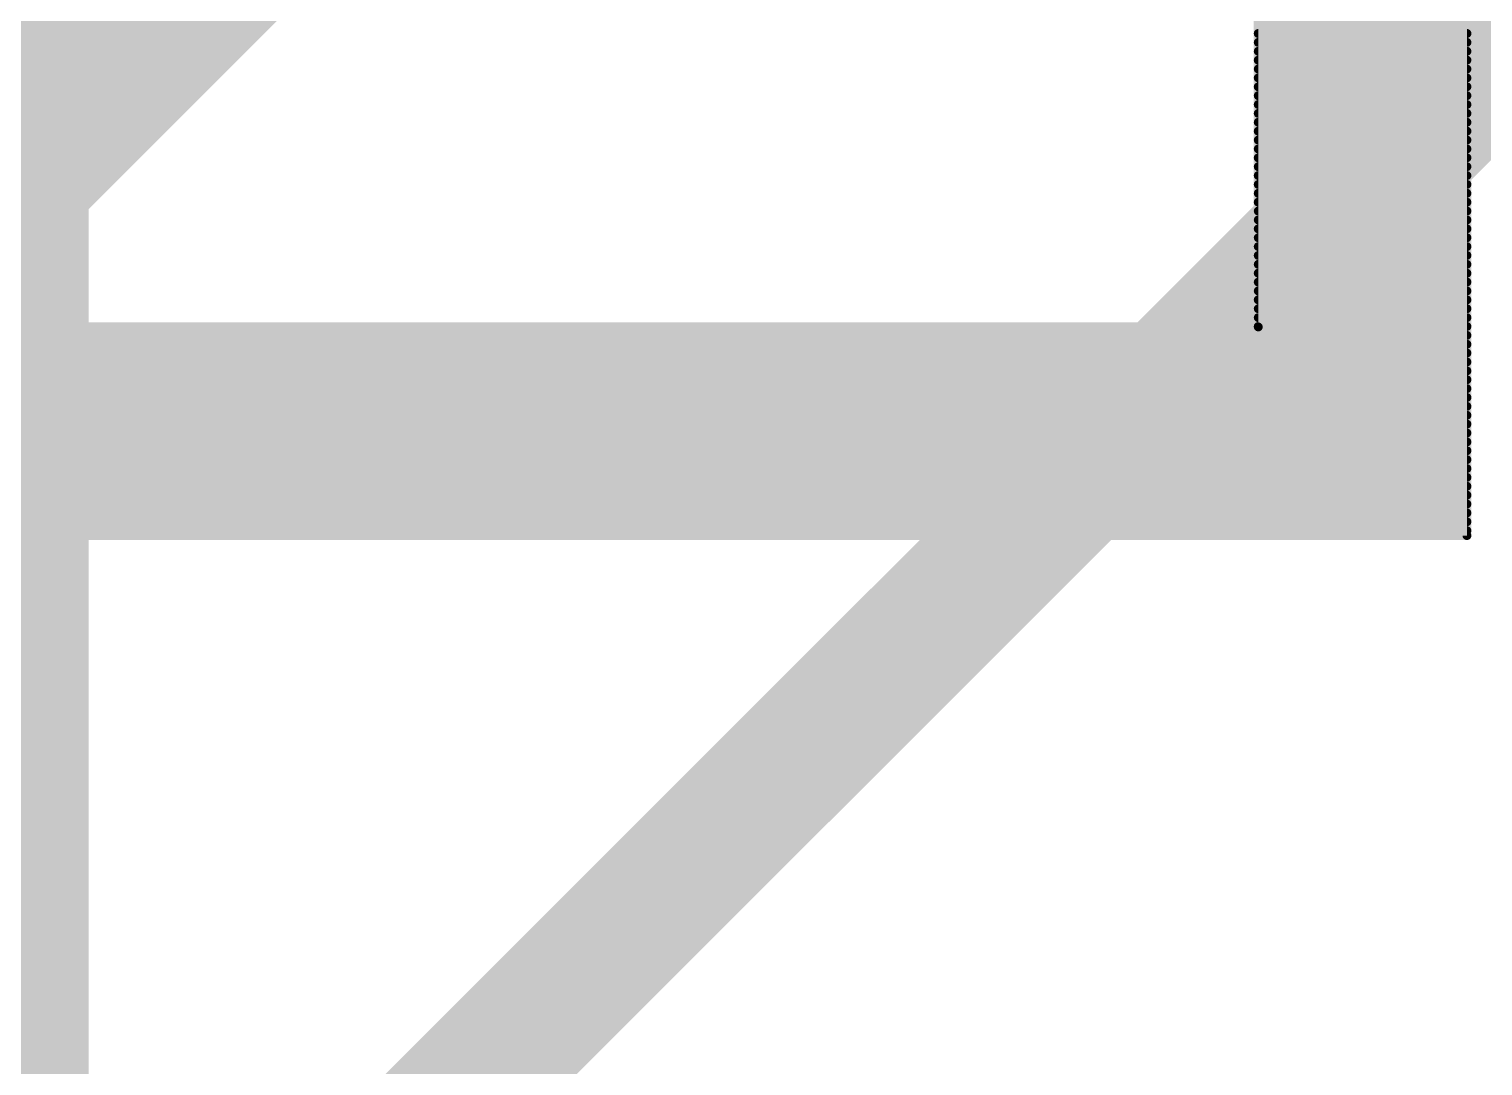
# Model space of a CAD drawing. Extents: x -15.2 to 71.4, y -14.5 to 36.9.
# Drawn here: x 29.623 to 31.26, y 18.457 to 19.625 of the extents above; entities that cross this region are included whole.
import ezdxf

# ---------------------------------------------------------------- set-up
doc = ezdxf.new("R2010")
doc.units = 0
for name, color, linetype in [('1', 12, 'CONTINUOUS'), ('16', 132, 'CONTINUOUS'), ('22', 40, 'CONTINUOUS')]:
    doc.layers.add(name, color=color, linetype=linetype)

# ---------------------------------------------------------------- blocks, each defined once
blk = doc.blocks.new('RECT')
blk.add_solid([(-0.5, -0.5), (0.5, -0.5), (-0.5, 0.5), (0.5, 0.5)])

msp = doc.modelspace()

# ---------------------------------------------------------------- linework, layer by layer
at = {"layer": '16', "const_width": 0.1524}
for points in [[(37.338, 27.178), (24.384, 14.224)], [(37.338, 25.654), (25.654, 13.97)]]:
    msp.add_lwpolyline(points, dxfattribs=at)
at = {"layer": '22', "const_width": 0.01}
for points in [[(31.242, 21.5855), (31.242, 19.0545)], [(31.007, 19.2895), (31.007, 21.3505)], [(31.007, 19.63), (31.242, 19.63)], [(31.007, 19.62), (31.242, 19.62)], [(31.007, 19.61), (31.242, 19.61)], [(31.007, 19.6), (31.242, 19.6)], [(31.007, 19.59), (31.242, 19.59)], [(31.007, 19.58), (31.242, 19.58)], [(31.007, 19.57), (31.242, 19.57)], [(31.007, 19.56), (31.242, 19.56)], [(31.007, 19.55), (31.242, 19.55)], [(31.007, 19.54), (31.242, 19.54)], [(31.007, 19.53), (31.242, 19.53)], [(31.007, 19.52), (31.242, 19.52)], [(31.007, 19.51), (31.242, 19.51)], [(31.007, 19.5), (31.242, 19.5)], [(31.007, 19.49), (31.242, 19.49)], [(31.007, 19.48), (31.242, 19.48)], [(31.007, 19.47), (31.242, 19.47)], [(31.007, 19.46), (31.242, 19.46)], [(31.007, 19.45), (31.242, 19.45)], [(31.007, 19.44), (31.242, 19.44)], [(31.007, 19.43), (31.242, 19.43)], [(31.007, 19.42), (31.242, 19.42)], [(31.007, 19.41), (31.242, 19.41)], [(31.007, 19.4), (31.242, 19.4)], [(31.007, 19.39), (31.242, 19.39)], [(31.007, 19.38), (31.242, 19.38)], [(31.007, 19.37), (31.242, 19.37)], [(31.007, 19.36), (31.242, 19.36)], [(31.007, 19.35), (31.242, 19.35)], [(31.007, 19.34), (31.242, 19.34)], [(31.007, 19.33), (31.242, 19.33)], [(31.007, 19.32), (31.242, 19.32)], [(31.007, 19.31), (31.242, 19.31)], [(31.007, 19.3), (31.242, 19.3)], [(24.2231, 19.2895), (31.007, 19.2895)], [(31.007, 19.29), (31.242, 19.29)], [(24.2231, 19.28), (31.242, 19.28)], [(24.2231, 19.27), (31.242, 19.27)], [(24.2231, 19.26), (31.242, 19.26)], [(24.2231, 19.25), (31.242, 19.25)], [(24.2231, 19.24), (31.242, 19.24)], [(24.2231, 19.23), (31.242, 19.23)], [(24.2231, 19.22), (31.242, 19.22)], [(24.2231, 19.21), (31.242, 19.21)], [(24.2231, 19.2), (31.242, 19.2)], [(24.2231, 19.19), (31.242, 19.19)], [(24.2231, 19.18), (31.242, 19.18)], [(24.2231, 19.17), (31.242, 19.17)], [(24.2231, 19.16), (31.242, 19.16)], [(24.2231, 19.15), (31.242, 19.15)], [(24.2231, 19.14), (31.242, 19.14)], [(24.2231, 19.13), (31.242, 19.13)], [(24.2231, 19.12), (31.242, 19.12)], [(24.2231, 19.11), (31.242, 19.11)], [(24.2231, 19.1), (31.242, 19.1)], [(24.2231, 19.09), (31.242, 19.09)], [(24.2231, 19.08), (31.242, 19.08)], [(24.2231, 19.07), (31.242, 19.07)], [(24.2231, 19.06), (31.242, 19.06)], [(31.242, 19.0545), (24.2231, 19.0545)]]:
    msp.add_lwpolyline(points, dxfattribs=at)
at = {"layer": '22', "const_width": 0.005}
for points in [[(31.007, 19.6225, 1), (31.007, 19.6175)], [(31.007, 19.6125, 1), (31.007, 19.6075)], [(31.242, 19.6175, 1), (31.242, 19.6225)], [(31.242, 19.6075, 1), (31.242, 19.6125)], [(31.007, 19.6025, 1), (31.007, 19.5975)], [(31.242, 19.5975, 1), (31.242, 19.6025)], [(31.007, 19.5925, 1), (31.007, 19.5875)], [(31.007, 19.5825, 1), (31.007, 19.5775)], [(31.242, 19.5875, 1), (31.242, 19.5925)], [(31.242, 19.5775, 1), (31.242, 19.5825)], [(31.007, 19.5725, 1), (31.007, 19.5675)], [(31.007, 19.5625, 1), (31.007, 19.5575)], [(31.242, 19.5675, 1), (31.242, 19.5725)], [(31.242, 19.5575, 1), (31.242, 19.5625)], [(31.007, 19.5525, 1), (31.007, 19.5475)], [(31.242, 19.5475, 1), (31.242, 19.5525)], [(31.007, 19.5425, 1), (31.007, 19.5375)], [(31.007, 19.5325, 1), (31.007, 19.5275)], [(31.242, 19.5375, 1), (31.242, 19.5425)], [(31.242, 19.5275, 1), (31.242, 19.5325)], [(31.007, 19.5225, 1), (31.007, 19.5175)], [(31.242, 19.5175, 1), (31.242, 19.5225)], [(31.007, 19.5125, 1), (31.007, 19.5075)], [(31.007, 19.5025, 1), (31.007, 19.4975)], [(31.242, 19.5075, 1), (31.242, 19.5125)], [(31.242, 19.4975, 1), (31.242, 19.5025)], [(31.007, 19.4925, 1), (31.007, 19.4875)], [(31.007, 19.4825, 1), (31.007, 19.4775)], [(31.242, 19.4875, 1), (31.242, 19.4925)], [(31.242, 19.4775, 1), (31.242, 19.4825)], [(31.007, 19.4725, 1), (31.007, 19.4675)], [(31.242, 19.4675, 1), (31.242, 19.4725)], [(31.007, 19.4625, 1), (31.007, 19.4575)], [(31.007, 19.4525, 1), (31.007, 19.4475)], [(31.242, 19.4575, 1), (31.242, 19.4625)], [(31.242, 19.4475, 1), (31.242, 19.4525)], [(31.007, 19.4425, 1), (31.007, 19.4375)], [(31.007, 19.4325, 1), (31.007, 19.4275)], [(31.242, 19.4375, 1), (31.242, 19.4425)], [(31.242, 19.4275, 1), (31.242, 19.4325)], [(31.007, 19.4225, 1), (31.007, 19.4175)], [(31.242, 19.4175, 1), (31.242, 19.4225)], [(31.007, 19.4125, 1), (31.007, 19.4075)], [(31.007, 19.4025, 1), (31.007, 19.3975)], [(31.242, 19.4075, 1), (31.242, 19.4125)], [(31.242, 19.3975, 1), (31.242, 19.4025)], [(31.007, 19.3925, 1), (31.007, 19.3875)], [(31.007, 19.3825, 1), (31.007, 19.3775)], [(31.242, 19.3875, 1), (31.242, 19.3925)], [(31.242, 19.3775, 1), (31.242, 19.3825)], [(31.007, 19.3725, 1), (31.007, 19.3675)], [(31.242, 19.3675, 1), (31.242, 19.3725)], [(31.007, 19.3625, 1), (31.007, 19.3575)], [(31.007, 19.3525, 1), (31.007, 19.3475)], [(31.242, 19.3575, 1), (31.242, 19.3625)], [(31.242, 19.3475, 1), (31.242, 19.3525)], [(31.007, 19.3425, 1), (31.007, 19.3375)], [(31.007, 19.3325, 1), (31.007, 19.3275)], [(31.242, 19.3375, 1), (31.242, 19.3425)], [(31.242, 19.3275, 1), (31.242, 19.3325)], [(31.007, 19.3225, 1), (31.007, 19.3175)], [(31.242, 19.3175, 1), (31.242, 19.3225)], [(31.007, 19.3125, 1), (31.007, 19.3075)], [(31.007, 19.3025, 1), (31.007, 19.2975)], [(31.242, 19.3075, 1), (31.242, 19.3125)], [(31.242, 19.2975, 1), (31.242, 19.3025)], [(31.007, 19.2925, 1), (31.007, 19.2875)], [(31.0045, 19.2895, 1), (31.0095, 19.2895)], [(31.007, 19.287, 1), (31.007, 19.292)], [(31.242, 19.2875, 1), (31.242, 19.2925)], [(31.242, 19.2775, 1), (31.242, 19.2825)], [(31.242, 19.2675, 1), (31.242, 19.2725)], [(31.242, 19.2575, 1), (31.242, 19.2625)], [(31.242, 19.2475, 1), (31.242, 19.2525)], [(31.242, 19.2375, 1), (31.242, 19.2425)], [(31.242, 19.2275, 1), (31.242, 19.2325)], [(31.242, 19.2175, 1), (31.242, 19.2225)], [(31.242, 19.2075, 1), (31.242, 19.2125)], [(31.242, 19.1975, 1), (31.242, 19.2025)], [(31.242, 19.1875, 1), (31.242, 19.1925)], [(31.242, 19.1775, 1), (31.242, 19.1825)], [(31.242, 19.1675, 1), (31.242, 19.1725)], [(31.242, 19.1575, 1), (31.242, 19.1625)], [(31.242, 19.1475, 1), (31.242, 19.1525)], [(31.242, 19.1375, 1), (31.242, 19.1425)], [(31.242, 19.1275, 1), (31.242, 19.1325)], [(31.242, 19.1175, 1), (31.242, 19.1225)], [(31.242, 19.1075, 1), (31.242, 19.1125)], [(31.242, 19.0975, 1), (31.242, 19.1025)], [(31.242, 19.0875, 1), (31.242, 19.0925)], [(31.242, 19.0775, 1), (31.242, 19.0825)], [(31.242, 19.0675, 1), (31.242, 19.0725)], [(31.2395, 19.0545, 1), (31.2445, 19.0545)], [(31.242, 19.0575, 1), (31.242, 19.0625)], [(31.242, 19.052, 1), (31.242, 19.057)]]:
    msp.add_lwpolyline(points, format="xyb", dxfattribs=at)

# ---------------------------------------------------------------- block references
at = {"layer": '1', "xscale": 2, "yscale": 2.5}
msp.add_blockref('RECT', (28.69, 18.54), dxfattribs=at)

doc.saveas('drawing.dxf')
